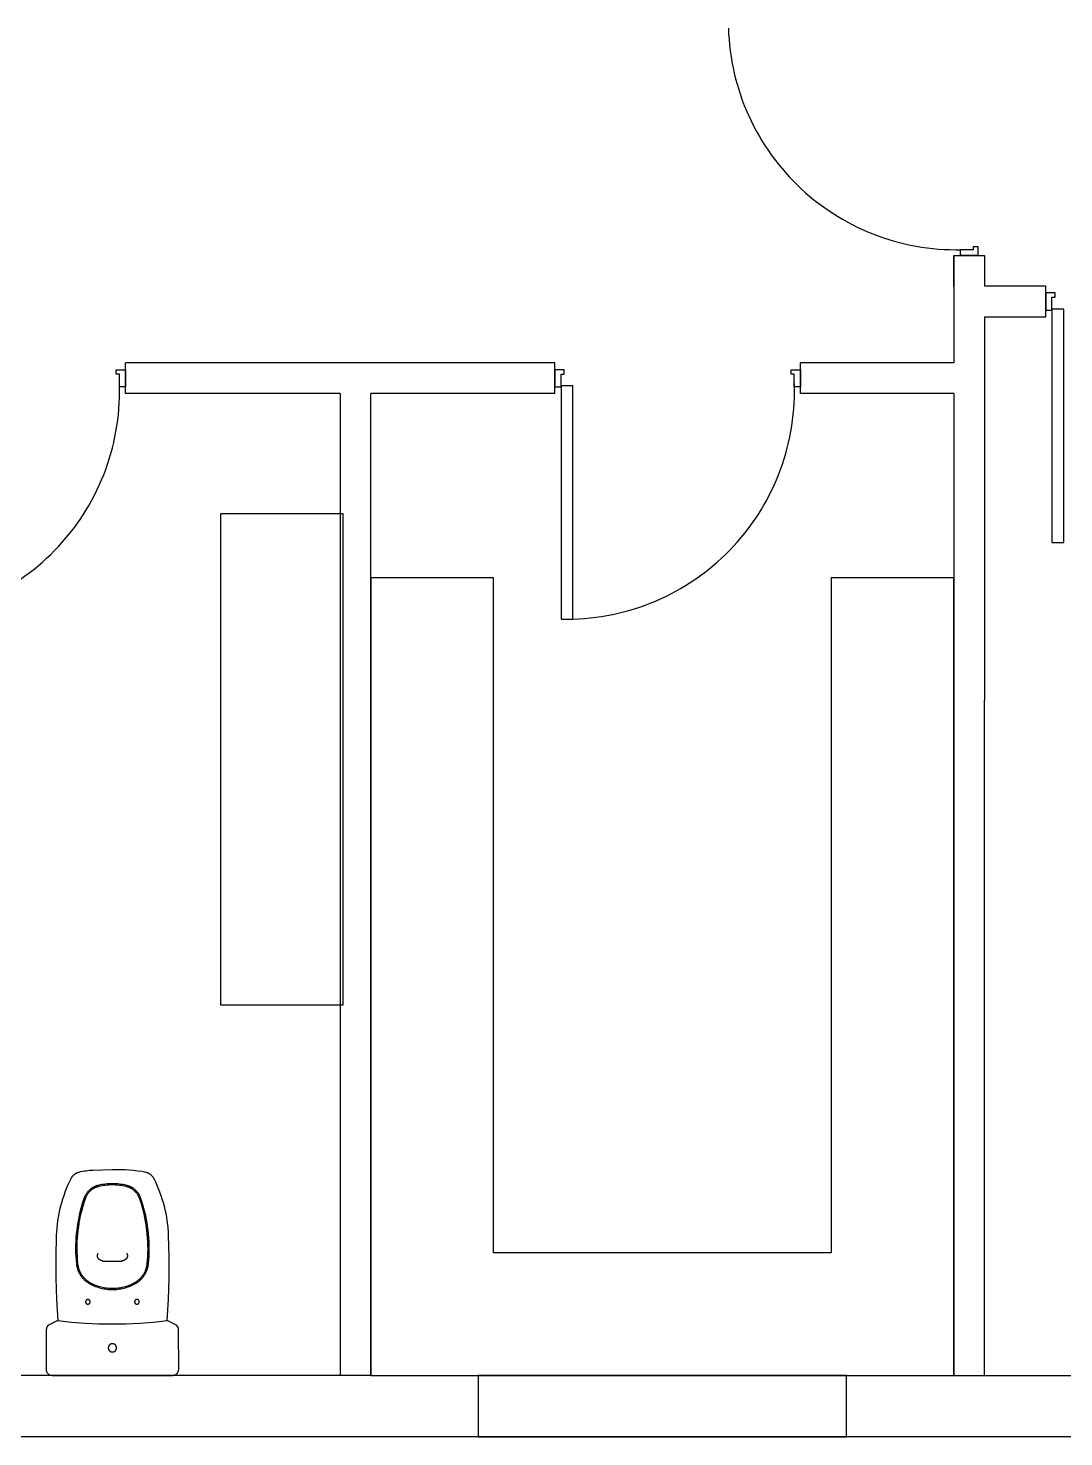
# Model space of a CAD drawing. Header units: centimetres. Extents: x 31418 to 49849, y -3781 to 3852.
# Drawn here: x 42004.9 to 42342.5, y 747.9 to 1207 of the extents above; entities that cross this region are included whole.
import ezdxf

# ---------------------------------------------------------------- set-up
doc = ezdxf.new("R2010")
doc.units = ezdxf.units.CM
doc.header["$LTSCALE"] = 100
doc.header["$MEASUREMENT"] = 0
doc.linetypes.add('ACAD_ISO03W100', pattern=[30, 12, -18])
for name, color, linetype in [('Artefactos', 21, 'Continuous'), ('Muebles', 11, 'Continuous'), ('MUROS', 5, 'Continuous'), ('PUERTA', 1, 'Continuous'), ('TABIQUE', 3, 'Continuous')]:
    doc.layers.add(name, color=color, linetype=linetype)

# ---------------------------------------------------------------- blocks, each defined once
blk = doc.blocks.new('WC')
at = {"layer": 'Artefactos'}
blk.add_lwpolyline([(30303.49, 971.13), (30290.64, 971.1, 0.291391), (30288.83, 969.95), (30287.63, 967.36), (30280.69, 967.77), (30273.74, 967.98), (30266.78, 968.01), (30259.83, 967.84), (30258.64, 967.77), (30257.45, 967.68), (30256.26, 967.55), (30255.07, 967.4), (30253.89, 967.21), (30252.71, 966.99), (30251.53, 966.74), (30250.36, 966.45), (30249.2, 966.14), (30248.05, 965.79), (30246.91, 965.41), (30245.78, 965.01), (30244.66, 964.57), (30243.56, 964.11), (30242.47, 963.62), (30241.4, 963.1), (30241.31, 963.05), (30241.22, 963), (30241.12, 962.94), (30241.03, 962.89), (30240.94, 962.83), (30240.85, 962.76), (30240.77, 962.7), (30240.68, 962.63), (30240.6, 962.56), (30240.51, 962.49), (30240.43, 962.42), (30240.36, 962.34), (30240.28, 962.26), (30240.2, 962.18), (30240.13, 962.09), (30240.06, 962.01), (30239.99, 961.92), (30239.93, 961.83), (30239.87, 961.74), (30239.81, 961.65), (30239.75, 961.55), (30239.7, 961.46), (30239.64, 961.36), (30239.59, 961.26), (30239.55, 961.17), (30239.51, 961.07), (30239.46, 960.97), (30239.43, 960.86), (30239.39, 960.76), (30239.36, 960.66), (30239.33, 960.56), (30239.31, 960.46), (30239.07, 959.1), (30238.88, 957.75), (30238.72, 956.38), (30238.6, 955.01), (30238.52, 953.64), (30238.47, 952.27), (30238.47, 950.89), (30238.49, 949.52), (30238.53, 946.4), (30238.64, 943.28), (30238.67, 942.68), (30238.72, 942.09), (30238.78, 941.5), (30238.86, 940.91), (30238.95, 940.33), (30239.06, 939.74), (30239.17, 939.16), (30239.31, 938.59), (30239.33, 938.48), (30239.36, 938.38), (30239.39, 938.28), (30239.43, 938.18), (30239.46, 938.08), (30239.51, 937.98), (30239.55, 937.88), (30239.59, 937.78), (30239.64, 937.68), (30239.7, 937.58), (30239.75, 937.49), (30239.81, 937.39), (30239.87, 937.3), (30239.93, 937.21), (30239.99, 937.12), (30240.06, 937.03), (30240.13, 936.95), (30240.2, 936.86), (30240.28, 936.78), (30240.36, 936.7), (30240.43, 936.63), (30240.51, 936.55), (30240.6, 936.48), (30240.68, 936.41), (30240.77, 936.34), (30240.85, 936.28), (30240.94, 936.22), (30241.03, 936.16), (30241.12, 936.1), (30241.22, 936.05), (30241.31, 935.99), (30241.4, 935.95), (30242.47, 935.43), (30243.56, 934.93), (30244.66, 934.47), (30245.78, 934.03), (30246.91, 933.63), (30248.05, 933.25), (30249.2, 932.91), (30250.36, 932.59), (30251.53, 932.31), (30252.71, 932.05), (30253.89, 931.83), (30255.07, 931.64), (30256.26, 931.49), (30257.45, 931.36), (30258.64, 931.27), (30259.83, 931.21), (30266.78, 931.04), (30273.74, 931.06), (30280.69, 931.27), (30287.63, 931.68), (30288.83, 929.1, 0.291391), (30290.64, 927.94), (30303.49, 927.91, 0.414826), (30305.49, 929.91), (30305.49, 969.13, 0.414826)], format="xyb", close=True, dxfattribs=at)
for points in [[(30287.63, 931.68), (30288.09, 936.13), (30288.43, 940.59), (30288.63, 945.05), (30288.69, 949.52), (30288.63, 953.99), (30288.43, 958.46), (30288.09, 962.92), (30287.63, 967.36)], [(30247.61, 940.33), (30248.76, 939.93), (30249.91, 939.57), (30251.07, 939.24), (30252.23, 938.94), (30253.41, 938.67), (30254.59, 938.43), (30255.78, 938.21), (30256.97, 938.03), (30258.17, 937.87), (30259.37, 937.74), (30260.58, 937.64), (30261.79, 937.57), (30263, 937.53), (30264.2, 937.52), (30265.41, 937.54), (30266.61, 937.59), (30267.81, 937.66), (30269.01, 937.77), (30269.26, 937.79), (30269.51, 937.83), (30269.76, 937.87), (30270.01, 937.93), (30270.26, 937.99), (30270.51, 938.05), (30270.76, 938.13), (30271.01, 938.21), (30271.25, 938.3), (30271.5, 938.4), (30271.74, 938.51), (30271.98, 938.62), (30272.21, 938.75), (30272.45, 938.88), (30272.67, 939.01), (30272.9, 939.16), (30273.11, 939.31), (30273.33, 939.47), (30273.54, 939.63), (30273.74, 939.8), (30273.94, 939.98), (30274.13, 940.16), (30274.31, 940.35), (30274.49, 940.54), (30274.66, 940.74), (30274.83, 940.94), (30274.99, 941.15), (30275.14, 941.36), (30275.28, 941.57), (30275.42, 941.78), (30275.55, 942), (30275.67, 942.22), (30275.88, 942.64), (30276.09, 943.07), (30276.28, 943.5), (30276.46, 943.94), (30276.62, 944.39), (30276.77, 944.84), (30276.91, 945.3), (30277.03, 945.76), (30277.14, 946.22), (30277.23, 946.69), (30277.31, 947.16), (30277.38, 947.63), (30277.43, 948.11), (30277.47, 948.58), (30277.49, 949.05), (30277.49, 949.52), (30277.49, 949.99), (30277.47, 950.46), (30277.43, 950.94), (30277.38, 951.41), (30277.31, 951.88), (30277.23, 952.35), (30277.14, 952.82), (30277.03, 953.28), (30276.91, 953.75), (30276.77, 954.2), (30276.62, 954.65), (30276.46, 955.1), (30276.28, 955.54), (30276.09, 955.98), (30275.88, 956.4), (30275.67, 956.82), (30275.55, 957.04), (30275.42, 957.26), (30275.28, 957.47), (30275.14, 957.69), (30274.99, 957.9), (30274.83, 958.1), (30274.66, 958.3), (30274.49, 958.5), (30274.31, 958.69), (30274.13, 958.88), (30273.94, 959.06), (30273.74, 959.24), (30273.54, 959.41), (30273.33, 959.57), (30273.11, 959.73), (30272.9, 959.88), (30272.67, 960.03), (30272.45, 960.16), (30272.21, 960.29), (30271.98, 960.42), (30271.74, 960.53), (30271.5, 960.64), (30271.25, 960.74), (30271.01, 960.83), (30270.76, 960.91), (30270.51, 960.99), (30270.26, 961.06), (30270.01, 961.12), (30269.76, 961.17), (30269.51, 961.21), (30269.26, 961.25), (30269.01, 961.28), (30267.81, 961.38), (30266.61, 961.46), (30265.41, 961.5), (30264.2, 961.52), (30263, 961.51), (30261.79, 961.47), (30260.58, 961.4), (30259.37, 961.3), (30258.17, 961.17), (30256.97, 961.01), (30255.78, 960.83), (30254.59, 960.61), (30253.41, 960.37), (30252.23, 960.1), (30251.07, 959.8), (30249.91, 959.47), (30248.76, 959.11), (30247.61, 958.72), (30247.43, 958.65), (30247.25, 958.57), (30247.08, 958.49), (30246.9, 958.4), (30246.72, 958.31), (30246.55, 958.21), (30246.38, 958.11), (30246.21, 958), (30246.05, 957.88), (30245.88, 957.76), (30245.73, 957.64), (30245.57, 957.5), (30245.42, 957.37), (30245.27, 957.23), (30245.13, 957.08), (30244.99, 956.93), (30244.86, 956.77), (30244.73, 956.61), (30244.61, 956.45), (30244.49, 956.28), (30244.38, 956.11), (30244.27, 955.94), (30244.17, 955.77), (30244.07, 955.59), (30243.98, 955.41), (30243.9, 955.23), (30243.82, 955.04), (30243.75, 954.86), (30243.69, 954.67), (30243.63, 954.48), (30243.58, 954.3), (30243.53, 954.11), (30243.4, 953.55), (30243.3, 952.98), (30243.2, 952.41), (30243.13, 951.83), (30243.07, 951.25), (30243.03, 950.68), (30243, 950.1), (30242.99, 949.52), (30243, 948.94), (30243.03, 948.37), (30243.07, 947.79), (30243.13, 947.21), (30243.2, 946.64), (30243.3, 946.06), (30243.4, 945.5), (30243.53, 944.93), (30243.58, 944.74), (30243.63, 944.56), (30243.69, 944.37), (30243.75, 944.19), (30243.82, 944), (30243.9, 943.82), (30243.98, 943.63), (30244.07, 943.45), (30244.17, 943.28), (30244.27, 943.1), (30244.38, 942.93), (30244.49, 942.76), (30244.61, 942.59), (30244.73, 942.43), (30244.86, 942.27), (30244.99, 942.11), (30245.13, 941.96), (30245.27, 941.82), (30245.42, 941.68), (30245.57, 941.54), (30245.73, 941.41), (30245.88, 941.28), (30246.05, 941.16), (30246.21, 941.04), (30246.38, 940.93), (30246.55, 940.83), (30246.72, 940.73), (30246.9, 940.64), (30247.08, 940.55), (30247.25, 940.47), (30247.43, 940.4), (30247.61, 940.33)], [(30250.03, 939.95), (30251.17, 939.63), (30252.33, 939.33), (30253.49, 939.06), (30254.66, 938.82), (30255.84, 938.61), (30257.03, 938.42), (30258.22, 938.27), (30259.41, 938.14), (30260.61, 938.04), (30261.81, 937.97), (30263, 937.93), (30264.2, 937.92), (30265.4, 937.94), (30266.59, 937.99), (30267.78, 938.06), (30268.97, 938.16), (30269.21, 938.19), (30269.45, 938.23), (30269.69, 938.27), (30269.92, 938.32), (30270.16, 938.37), (30270.4, 938.44), (30270.64, 938.51), (30270.87, 938.59), (30271.11, 938.68), (30271.34, 938.77), (30271.57, 938.87), (30271.8, 938.98), (30272.02, 939.1), (30272.24, 939.22), (30272.46, 939.35), (30272.67, 939.49), (30272.88, 939.64), (30273.09, 939.79), (30273.28, 939.94), (30273.48, 940.11), (30273.67, 940.27), (30273.85, 940.45), (30274.02, 940.63), (30274.19, 940.81), (30274.36, 941), (30274.52, 941.19), (30274.67, 941.39), (30274.81, 941.58), (30274.95, 941.79), (30275.08, 941.99), (30275.2, 942.2), (30275.31, 942.41), (30275.52, 942.82), (30275.72, 943.23), (30275.91, 943.66), (30276.08, 944.08), (30276.24, 944.52), (30276.39, 944.96), (30276.52, 945.41), (30276.64, 945.86), (30276.75, 946.31), (30276.84, 946.76), (30276.92, 947.22), (30276.98, 947.68), (30277.03, 948.14), (30277.07, 948.6), (30277.09, 949.06), (30277.09, 949.52), (30277.09, 949.98), (30277.07, 950.44), (30277.03, 950.9), (30276.98, 951.36), (30276.92, 951.82), (30276.84, 952.28), (30276.75, 952.73), (30276.64, 953.19), (30276.52, 953.64), (30276.39, 954.08), (30276.24, 954.52), (30276.08, 954.96), (30275.91, 955.39), (30275.72, 955.81), (30275.52, 956.23), (30275.31, 956.63), (30275.2, 956.84), (30275.08, 957.05), (30274.95, 957.26), (30274.81, 957.46), (30274.67, 957.66), (30274.52, 957.85), (30274.36, 958.04), (30274.19, 958.23), (30274.02, 958.42), (30273.85, 958.59), (30273.67, 958.77), (30273.48, 958.94), (30273.28, 959.1), (30273.09, 959.26), (30272.88, 959.41), (30272.67, 959.55), (30272.46, 959.69), (30272.24, 959.82), (30272.02, 959.94), (30271.8, 960.06), (30271.57, 960.17), (30271.34, 960.27), (30271.11, 960.37), (30270.87, 960.45), (30270.64, 960.53), (30270.4, 960.6), (30270.16, 960.67), (30269.92, 960.73), (30269.69, 960.78), (30269.45, 960.82), (30269.21, 960.85), (30268.97, 960.88), (30267.78, 960.98), (30266.59, 961.06), (30265.4, 961.1), (30264.2, 961.12), (30263, 961.11), (30261.81, 961.07), (30260.61, 961), (30259.41, 960.9), (30258.22, 960.77), (30257.03, 960.62), (30255.84, 960.43), (30254.66, 960.22), (30253.49, 959.98), (30252.33, 959.71), (30251.17, 959.41), (30250.03, 959.09)], [(30250.03, 959.09), (30248.88, 958.73), (30247.75, 958.34), (30247.58, 958.28), (30247.41, 958.2), (30247.25, 958.13), (30247.08, 958.05), (30246.92, 957.96), (30246.75, 957.87), (30246.59, 957.77), (30246.44, 957.67), (30246.28, 957.56), (30246.13, 957.45), (30245.98, 957.33), (30245.83, 957.2), (30245.69, 957.07), (30245.55, 956.94), (30245.42, 956.8), (30245.29, 956.66), (30245.16, 956.52), (30245.04, 956.37), (30244.93, 956.21), (30244.82, 956.06), (30244.71, 955.9), (30244.61, 955.74), (30244.52, 955.57), (30244.43, 955.41), (30244.35, 955.24), (30244.27, 955.07), (30244.19, 954.89), (30244.13, 954.72), (30244.07, 954.54), (30244.01, 954.37), (30243.96, 954.19), (30243.92, 954.02), (30243.8, 953.47), (30243.69, 952.91), (30243.6, 952.35), (30243.53, 951.78), (30243.47, 951.22), (30243.43, 950.65), (30243.4, 950.09), (30243.39, 949.52), (30243.4, 948.95), (30243.43, 948.39), (30243.47, 947.82), (30243.53, 947.26), (30243.6, 946.69), (30243.69, 946.13), (30243.8, 945.58), (30243.92, 945.02), (30243.96, 944.85), (30244.01, 944.67), (30244.07, 944.5), (30244.13, 944.32), (30244.19, 944.15), (30244.27, 943.98), (30244.35, 943.81), (30244.43, 943.64), (30244.52, 943.47), (30244.61, 943.31), (30244.71, 943.14), (30244.82, 942.98), (30244.93, 942.83), (30245.04, 942.67), (30245.16, 942.53), (30245.29, 942.38), (30245.42, 942.24), (30245.55, 942.1), (30245.69, 941.97), (30245.83, 941.84), (30245.98, 941.72), (30246.13, 941.6), (30246.28, 941.48), (30246.44, 941.38), (30246.59, 941.27), (30246.75, 941.17), (30246.92, 941.08), (30247.08, 940.99), (30247.25, 940.91), (30247.41, 940.84), (30247.58, 940.77), (30247.75, 940.7), (30248.88, 940.31), (30250.03, 939.95)], [(30265.76, 944.77), (30265.78, 944.75), (30265.81, 944.74), (30265.83, 944.72), (30265.85, 944.71), (30265.87, 944.69), (30265.9, 944.68), (30265.92, 944.67), (30265.95, 944.65), (30265.97, 944.64), (30266, 944.63), (30266.02, 944.62), (30266.05, 944.61), (30266.08, 944.6), (30266.11, 944.59), (30266.13, 944.58), (30266.16, 944.57), (30266.19, 944.56), (30266.22, 944.55), (30266.25, 944.55), (30266.28, 944.54), (30266.31, 944.54), (30266.34, 944.53), (30266.37, 944.53), (30266.4, 944.53), (30266.43, 944.52), (30266.46, 944.52), (30266.49, 944.52), (30266.52, 944.52), (30266.55, 944.52), (30266.58, 944.52), (30266.61, 944.53), (30266.64, 944.53), (30266.67, 944.53), (30266.7, 944.54), (30266.73, 944.55), (30266.76, 944.55), (30266.79, 944.56), (30266.82, 944.57), (30266.85, 944.58), (30266.88, 944.59), (30266.91, 944.6), (30266.94, 944.61), (30266.97, 944.62), (30266.99, 944.63), (30267.02, 944.64), (30267.05, 944.66), (30267.08, 944.67), (30267.1, 944.69), (30267.13, 944.7), (30267.15, 944.72), (30267.18, 944.73), (30267.2, 944.75), (30267.22, 944.77), (30267.24, 944.78), (30267.27, 944.8), (30267.29, 944.82), (30267.31, 944.84), (30267.33, 944.86), (30267.35, 944.88), (30267.37, 944.9), (30267.39, 944.92), (30267.4, 944.94), (30267.42, 944.96), (30267.44, 944.98), (30267.49, 945.04), (30267.54, 945.11), (30267.58, 945.18), (30267.63, 945.25), (30267.68, 945.32), (30267.72, 945.39), (30267.76, 945.46), (30267.8, 945.53), (30267.84, 945.6), (30267.88, 945.68), (30267.92, 945.75), (30267.95, 945.83), (30267.98, 945.91), (30268.02, 945.99), (30268.05, 946.06), (30268.07, 946.14), (30268.1, 946.22), (30268.13, 946.3), (30268.15, 946.38), (30268.17, 946.47), (30268.19, 946.55), (30268.21, 946.63), (30268.23, 946.71), (30268.24, 946.79), (30268.25, 946.88), (30268.26, 946.96), (30268.27, 947.04), (30268.28, 947.12), (30268.29, 947.21), (30268.29, 947.29), (30268.29, 947.37), (30268.29, 947.45), (30268.29, 949.52), (30268.29, 951.59), (30268.29, 951.67), (30268.29, 951.75), (30268.29, 951.84), (30268.28, 951.92), (30268.27, 952), (30268.26, 952.08), (30268.25, 952.17), (30268.24, 952.25), (30268.23, 952.33), (30268.21, 952.41), (30268.19, 952.49), (30268.17, 952.58), (30268.15, 952.66), (30268.13, 952.74), (30268.1, 952.82), (30268.07, 952.9), (30268.05, 952.98), (30268.02, 953.06), (30267.98, 953.13), (30267.95, 953.21), (30267.92, 953.29), (30267.88, 953.36), (30267.84, 953.44), (30267.8, 953.51), (30267.76, 953.58), (30267.72, 953.66), (30267.68, 953.73), (30267.63, 953.8), (30267.58, 953.87), (30267.54, 953.93), (30267.49, 954), (30267.44, 954.06), (30267.42, 954.08), (30267.4, 954.1), (30267.39, 954.12), (30267.37, 954.14), (30267.35, 954.16), (30267.33, 954.18), (30267.31, 954.2), (30267.29, 954.22), (30267.27, 954.24), (30267.24, 954.26), (30267.22, 954.28), (30267.2, 954.29), (30267.18, 954.31), (30267.15, 954.33), (30267.13, 954.34), (30267.1, 954.36), (30267.08, 954.37), (30267.05, 954.39), (30267.02, 954.4), (30266.99, 954.41), (30266.97, 954.42), (30266.94, 954.44), (30266.91, 954.45), (30266.88, 954.46), (30266.85, 954.47), (30266.82, 954.48), (30266.79, 954.48), (30266.76, 954.49), (30266.73, 954.5), (30266.7, 954.5), (30266.67, 954.51), (30266.64, 954.51), (30266.61, 954.52), (30266.58, 954.52), (30266.55, 954.52), (30266.52, 954.52), (30266.49, 954.52), (30266.46, 954.52), (30266.43, 954.52), (30266.4, 954.52), (30266.37, 954.51), (30266.34, 954.51), (30266.31, 954.51), (30266.28, 954.5), (30266.25, 954.5), (30266.22, 954.49), (30266.19, 954.48), (30266.16, 954.47), (30266.13, 954.47), (30266.11, 954.46), (30266.08, 954.45), (30266.05, 954.44), (30266.02, 954.43), (30266, 954.41), (30265.97, 954.4), (30265.95, 954.39), (30265.92, 954.38), (30265.9, 954.36), (30265.87, 954.35), (30265.85, 954.33), (30265.83, 954.32), (30265.81, 954.3), (30265.78, 954.29), (30265.76, 954.27)]]:
    blk.add_lwpolyline(points, dxfattribs=at)
for points in [[(30281.49, 958.27), (30281.48, 958.27), (30281.46, 958.27), (30281.44, 958.27), (30281.43, 958.27), (30281.41, 958.27), (30281.39, 958.26), (30281.38, 958.26), (30281.36, 958.26), (30281.34, 958.26), (30281.32, 958.25), (30281.31, 958.25), (30281.29, 958.24), (30281.27, 958.24), (30281.25, 958.23), (30281.24, 958.23), (30281.22, 958.22), (30281.2, 958.21), (30281.18, 958.2), (30281.17, 958.2), (30281.15, 958.19), (30281.13, 958.18), (30281.12, 958.17), (30281.1, 958.16), (30281.08, 958.15), (30281.07, 958.14), (30281.05, 958.13), (30281.04, 958.12), (30281.02, 958.1), (30281.01, 958.09), (30280.99, 958.08), (30280.98, 958.07), (30280.96, 958.05), (30280.95, 958.04), (30280.94, 958.02), (30280.93, 958.01), (30280.91, 957.99), (30280.9, 957.98), (30280.89, 957.96), (30280.88, 957.95), (30280.87, 957.93), (30280.86, 957.92), (30280.85, 957.9), (30280.84, 957.88), (30280.83, 957.87), (30280.82, 957.85), (30280.81, 957.83), (30280.8, 957.81), (30280.8, 957.8), (30280.79, 957.78), (30280.78, 957.76), (30280.78, 957.75), (30280.77, 957.73), (30280.77, 957.71), (30280.76, 957.69), (30280.76, 957.68), (30280.76, 957.66), (30280.75, 957.64), (30280.75, 957.62), (30280.75, 957.61), (30280.75, 957.59), (30280.75, 957.57), (30280.75, 957.55), (30280.75, 957.54), (30280.74, 957.52), (30280.75, 957.5), (30280.75, 957.49), (30280.75, 957.47), (30280.75, 957.45), (30280.75, 957.44), (30280.75, 957.42), (30280.75, 957.4), (30280.76, 957.38), (30280.76, 957.37), (30280.76, 957.35), (30280.77, 957.33), (30280.77, 957.31), (30280.78, 957.3), (30280.78, 957.28), (30280.79, 957.26), (30280.8, 957.25), (30280.8, 957.23), (30280.81, 957.21), (30280.82, 957.19), (30280.83, 957.18), (30280.84, 957.16), (30280.85, 957.14), (30280.86, 957.13), (30280.87, 957.11), (30280.88, 957.09), (30280.89, 957.08), (30280.9, 957.06), (30280.91, 957.05), (30280.93, 957.03), (30280.94, 957.02), (30280.95, 957), (30280.96, 956.99), (30280.98, 956.98), (30280.99, 956.96), (30281.01, 956.95), (30281.02, 956.94), (30281.04, 956.93), (30281.05, 956.92), (30281.07, 956.9), (30281.08, 956.89), (30281.1, 956.88), (30281.12, 956.87), (30281.13, 956.86), (30281.15, 956.85), (30281.17, 956.85), (30281.18, 956.84), (30281.2, 956.83), (30281.22, 956.82), (30281.24, 956.82), (30281.25, 956.81), (30281.27, 956.81), (30281.29, 956.8), (30281.31, 956.8), (30281.32, 956.79), (30281.34, 956.79), (30281.36, 956.78), (30281.38, 956.78), (30281.39, 956.78), (30281.41, 956.78), (30281.43, 956.77), (30281.44, 956.77), (30281.46, 956.77), (30281.48, 956.77), (30281.49, 956.77), (30281.51, 956.77), (30281.53, 956.77), (30281.55, 956.77), (30281.56, 956.77), (30281.58, 956.78), (30281.6, 956.78), (30281.61, 956.78), (30281.63, 956.78), (30281.65, 956.79), (30281.67, 956.79), (30281.68, 956.8), (30281.7, 956.8), (30281.72, 956.81), (30281.74, 956.81), (30281.75, 956.82), (30281.77, 956.82), (30281.79, 956.83), (30281.81, 956.84), (30281.82, 956.85), (30281.84, 956.85), (30281.86, 956.86), (30281.87, 956.87), (30281.89, 956.88), (30281.91, 956.89), (30281.92, 956.9), (30281.94, 956.92), (30281.95, 956.93), (30281.97, 956.94), (30281.98, 956.95), (30282, 956.96), (30282.01, 956.98), (30282.03, 956.99), (30282.04, 957), (30282.05, 957.02), (30282.06, 957.03), (30282.08, 957.05), (30282.09, 957.06), (30282.1, 957.08), (30282.11, 957.09), (30282.12, 957.11), (30282.13, 957.13), (30282.14, 957.14), (30282.15, 957.16), (30282.16, 957.18), (30282.17, 957.19), (30282.18, 957.21), (30282.19, 957.23), (30282.19, 957.25), (30282.2, 957.26), (30282.21, 957.28), (30282.21, 957.3), (30282.22, 957.31), (30282.22, 957.33), (30282.23, 957.35), (30282.23, 957.37), (30282.23, 957.38), (30282.24, 957.4), (30282.24, 957.42), (30282.24, 957.44), (30282.24, 957.45), (30282.24, 957.47), (30282.24, 957.49), (30282.24, 957.5), (30282.24, 957.52), (30282.24, 957.54), (30282.24, 957.55), (30282.24, 957.57), (30282.24, 957.59), (30282.24, 957.61), (30282.24, 957.62), (30282.24, 957.64), (30282.23, 957.66), (30282.23, 957.68), (30282.23, 957.69), (30282.22, 957.71), (30282.22, 957.73), (30282.21, 957.75), (30282.21, 957.76), (30282.2, 957.78), (30282.19, 957.8), (30282.19, 957.81), (30282.18, 957.83), (30282.17, 957.85), (30282.16, 957.87), (30282.15, 957.88), (30282.14, 957.9), (30282.13, 957.92), (30282.12, 957.93), (30282.11, 957.95), (30282.1, 957.96), (30282.09, 957.98), (30282.08, 957.99), (30282.06, 958.01), (30282.05, 958.02), (30282.04, 958.04), (30282.03, 958.05), (30282.01, 958.07), (30282, 958.08), (30281.98, 958.09), (30281.97, 958.1), (30281.95, 958.12), (30281.94, 958.13), (30281.92, 958.14), (30281.91, 958.15), (30281.89, 958.16), (30281.87, 958.17), (30281.86, 958.18), (30281.84, 958.19), (30281.82, 958.2), (30281.81, 958.2), (30281.79, 958.21), (30281.77, 958.22), (30281.75, 958.23), (30281.74, 958.23), (30281.72, 958.24), (30281.7, 958.24), (30281.68, 958.25), (30281.67, 958.25), (30281.65, 958.26), (30281.63, 958.26), (30281.61, 958.26), (30281.6, 958.26), (30281.58, 958.27), (30281.56, 958.27), (30281.55, 958.27), (30281.53, 958.27), (30281.51, 958.27)], [(30296.49, 950.87), (30296.46, 950.87), (30296.43, 950.87), (30296.4, 950.87), (30296.37, 950.87), (30296.34, 950.86), (30296.31, 950.86), (30296.28, 950.85), (30296.25, 950.85), (30296.22, 950.84), (30296.19, 950.84), (30296.15, 950.83), (30296.12, 950.82), (30296.09, 950.81), (30296.06, 950.8), (30296.03, 950.79), (30296, 950.78), (30295.97, 950.76), (30295.94, 950.75), (30295.91, 950.74), (30295.87, 950.72), (30295.84, 950.7), (30295.81, 950.69), (30295.79, 950.67), (30295.76, 950.65), (30295.73, 950.63), (30295.7, 950.61), (30295.67, 950.59), (30295.64, 950.57), (30295.62, 950.55), (30295.59, 950.52), (30295.57, 950.5), (30295.54, 950.48), (30295.52, 950.45), (30295.49, 950.43), (30295.47, 950.4), (30295.45, 950.37), (30295.43, 950.34), (30295.4, 950.32), (30295.38, 950.29), (30295.36, 950.26), (30295.35, 950.23), (30295.33, 950.2), (30295.31, 950.17), (30295.3, 950.14), (30295.28, 950.11), (30295.27, 950.08), (30295.25, 950.05), (30295.24, 950.02), (30295.23, 949.99), (30295.22, 949.96), (30295.21, 949.92), (30295.2, 949.89), (30295.19, 949.86), (30295.18, 949.83), (30295.17, 949.8), (30295.17, 949.77), (30295.16, 949.74), (30295.16, 949.7), (30295.15, 949.67), (30295.15, 949.64), (30295.15, 949.61), (30295.15, 949.58), (30295.15, 949.55), (30295.14, 949.52), (30295.15, 949.49), (30295.15, 949.46), (30295.15, 949.43), (30295.15, 949.4), (30295.15, 949.37), (30295.16, 949.34), (30295.16, 949.31), (30295.17, 949.28), (30295.17, 949.24), (30295.18, 949.21), (30295.19, 949.18), (30295.2, 949.15), (30295.21, 949.12), (30295.22, 949.09), (30295.23, 949.06), (30295.24, 949.02), (30295.25, 948.99), (30295.27, 948.96), (30295.28, 948.93), (30295.3, 948.9), (30295.31, 948.87), (30295.33, 948.84), (30295.35, 948.81), (30295.36, 948.78), (30295.38, 948.75), (30295.4, 948.73), (30295.43, 948.7), (30295.45, 948.67), (30295.47, 948.64), (30295.49, 948.62), (30295.52, 948.59), (30295.54, 948.57), (30295.57, 948.54), (30295.59, 948.52), (30295.62, 948.5), (30295.64, 948.47), (30295.67, 948.45), (30295.7, 948.43), (30295.73, 948.41), (30295.76, 948.39), (30295.79, 948.37), (30295.81, 948.35), (30295.84, 948.34), (30295.87, 948.32), (30295.91, 948.31), (30295.94, 948.29), (30295.97, 948.28), (30296, 948.27), (30296.03, 948.25), (30296.06, 948.24), (30296.09, 948.23), (30296.12, 948.22), (30296.15, 948.21), (30296.19, 948.21), (30296.22, 948.2), (30296.25, 948.19), (30296.28, 948.19), (30296.31, 948.18), (30296.34, 948.18), (30296.37, 948.18), (30296.4, 948.17), (30296.43, 948.17), (30296.46, 948.17), (30296.49, 948.17), (30296.52, 948.17), (30296.56, 948.17), (30296.59, 948.17), (30296.62, 948.18), (30296.65, 948.18), (30296.68, 948.18), (30296.71, 948.19), (30296.74, 948.19), (30296.77, 948.2), (30296.8, 948.21), (30296.83, 948.21), (30296.87, 948.22), (30296.9, 948.23), (30296.93, 948.24), (30296.96, 948.25), (30296.99, 948.27), (30297.02, 948.28), (30297.05, 948.29), (30297.08, 948.31), (30297.11, 948.32), (30297.15, 948.34), (30297.17, 948.35), (30297.2, 948.37), (30297.23, 948.39), (30297.26, 948.41), (30297.29, 948.43), (30297.32, 948.45), (30297.35, 948.47), (30297.37, 948.5), (30297.4, 948.52), (30297.42, 948.54), (30297.45, 948.57), (30297.47, 948.59), (30297.5, 948.62), (30297.52, 948.64), (30297.54, 948.67), (30297.56, 948.7), (30297.59, 948.73), (30297.61, 948.75), (30297.62, 948.78), (30297.64, 948.81), (30297.66, 948.84), (30297.68, 948.87), (30297.69, 948.9), (30297.71, 948.93), (30297.72, 948.96), (30297.74, 948.99), (30297.75, 949.02), (30297.76, 949.06), (30297.77, 949.09), (30297.78, 949.12), (30297.79, 949.15), (30297.8, 949.18), (30297.81, 949.21), (30297.82, 949.24), (30297.82, 949.28), (30297.83, 949.31), (30297.83, 949.34), (30297.84, 949.37), (30297.84, 949.4), (30297.84, 949.43), (30297.84, 949.46), (30297.84, 949.49), (30297.84, 949.52), (30297.84, 949.55), (30297.84, 949.58), (30297.84, 949.61), (30297.84, 949.64), (30297.84, 949.67), (30297.83, 949.7), (30297.83, 949.74), (30297.82, 949.77), (30297.82, 949.8), (30297.81, 949.83), (30297.8, 949.86), (30297.79, 949.89), (30297.78, 949.92), (30297.77, 949.96), (30297.76, 949.99), (30297.75, 950.02), (30297.74, 950.05), (30297.72, 950.08), (30297.71, 950.11), (30297.69, 950.14), (30297.68, 950.17), (30297.66, 950.2), (30297.64, 950.23), (30297.62, 950.26), (30297.61, 950.29), (30297.59, 950.32), (30297.56, 950.34), (30297.54, 950.37), (30297.52, 950.4), (30297.5, 950.43), (30297.47, 950.45), (30297.45, 950.48), (30297.42, 950.5), (30297.4, 950.52), (30297.37, 950.55), (30297.35, 950.57), (30297.32, 950.59), (30297.29, 950.61), (30297.26, 950.63), (30297.23, 950.65), (30297.2, 950.67), (30297.17, 950.69), (30297.15, 950.7), (30297.11, 950.72), (30297.08, 950.74), (30297.05, 950.75), (30297.02, 950.76), (30296.99, 950.78), (30296.96, 950.79), (30296.93, 950.8), (30296.9, 950.81), (30296.87, 950.82), (30296.83, 950.83), (30296.8, 950.84), (30296.77, 950.84), (30296.74, 950.85), (30296.71, 950.85), (30296.68, 950.86), (30296.65, 950.86), (30296.62, 950.87), (30296.59, 950.87), (30296.56, 950.87), (30296.52, 950.87)], [(30281.49, 942.27), (30281.48, 942.27), (30281.46, 942.27), (30281.44, 942.27), (30281.43, 942.27), (30281.41, 942.27), (30281.39, 942.26), (30281.38, 942.26), (30281.36, 942.26), (30281.34, 942.26), (30281.32, 942.25), (30281.31, 942.25), (30281.29, 942.24), (30281.27, 942.24), (30281.25, 942.23), (30281.24, 942.23), (30281.22, 942.22), (30281.2, 942.21), (30281.18, 942.2), (30281.17, 942.2), (30281.15, 942.19), (30281.13, 942.18), (30281.12, 942.17), (30281.1, 942.16), (30281.08, 942.15), (30281.07, 942.14), (30281.05, 942.13), (30281.04, 942.12), (30281.02, 942.1), (30281.01, 942.09), (30280.99, 942.08), (30280.98, 942.07), (30280.96, 942.05), (30280.95, 942.04), (30280.94, 942.02), (30280.93, 942.01), (30280.91, 941.99), (30280.9, 941.98), (30280.89, 941.96), (30280.88, 941.95), (30280.87, 941.93), (30280.86, 941.92), (30280.85, 941.9), (30280.84, 941.88), (30280.83, 941.87), (30280.82, 941.85), (30280.81, 941.83), (30280.8, 941.81), (30280.8, 941.8), (30280.79, 941.78), (30280.78, 941.76), (30280.78, 941.75), (30280.77, 941.73), (30280.77, 941.71), (30280.76, 941.69), (30280.76, 941.68), (30280.76, 941.66), (30280.75, 941.64), (30280.75, 941.62), (30280.75, 941.61), (30280.75, 941.59), (30280.75, 941.57), (30280.75, 941.55), (30280.75, 941.54), (30280.74, 941.52), (30280.75, 941.5), (30280.75, 941.49), (30280.75, 941.47), (30280.75, 941.45), (30280.75, 941.44), (30280.75, 941.42), (30280.75, 941.4), (30280.76, 941.38), (30280.76, 941.37), (30280.76, 941.35), (30280.77, 941.33), (30280.77, 941.31), (30280.78, 941.3), (30280.78, 941.28), (30280.79, 941.26), (30280.8, 941.25), (30280.8, 941.23), (30280.81, 941.21), (30280.82, 941.19), (30280.83, 941.18), (30280.84, 941.16), (30280.85, 941.14), (30280.86, 941.13), (30280.87, 941.11), (30280.88, 941.09), (30280.89, 941.08), (30280.9, 941.06), (30280.91, 941.05), (30280.93, 941.03), (30280.94, 941.02), (30280.95, 941), (30280.96, 940.99), (30280.98, 940.98), (30280.99, 940.96), (30281.01, 940.95), (30281.02, 940.94), (30281.04, 940.93), (30281.05, 940.92), (30281.07, 940.9), (30281.08, 940.89), (30281.1, 940.88), (30281.12, 940.87), (30281.13, 940.86), (30281.15, 940.85), (30281.17, 940.85), (30281.18, 940.84), (30281.2, 940.83), (30281.22, 940.82), (30281.24, 940.82), (30281.25, 940.81), (30281.27, 940.81), (30281.29, 940.8), (30281.31, 940.8), (30281.32, 940.79), (30281.34, 940.79), (30281.36, 940.78), (30281.38, 940.78), (30281.39, 940.78), (30281.41, 940.78), (30281.43, 940.77), (30281.44, 940.77), (30281.46, 940.77), (30281.48, 940.77), (30281.49, 940.77), (30281.51, 940.77), (30281.53, 940.77), (30281.55, 940.77), (30281.56, 940.77), (30281.58, 940.78), (30281.6, 940.78), (30281.61, 940.78), (30281.63, 940.78), (30281.65, 940.79), (30281.67, 940.79), (30281.68, 940.8), (30281.7, 940.8), (30281.72, 940.81), (30281.74, 940.81), (30281.75, 940.82), (30281.77, 940.82), (30281.79, 940.83), (30281.81, 940.84), (30281.82, 940.85), (30281.84, 940.85), (30281.86, 940.86), (30281.87, 940.87), (30281.89, 940.88), (30281.91, 940.89), (30281.92, 940.9), (30281.94, 940.92), (30281.95, 940.93), (30281.97, 940.94), (30281.98, 940.95), (30282, 940.96), (30282.01, 940.98), (30282.03, 940.99), (30282.04, 941), (30282.05, 941.02), (30282.06, 941.03), (30282.08, 941.05), (30282.09, 941.06), (30282.1, 941.08), (30282.11, 941.09), (30282.12, 941.11), (30282.13, 941.13), (30282.14, 941.14), (30282.15, 941.16), (30282.16, 941.18), (30282.17, 941.19), (30282.18, 941.21), (30282.19, 941.23), (30282.19, 941.25), (30282.2, 941.26), (30282.21, 941.28), (30282.21, 941.3), (30282.22, 941.31), (30282.22, 941.33), (30282.23, 941.35), (30282.23, 941.37), (30282.23, 941.38), (30282.24, 941.4), (30282.24, 941.42), (30282.24, 941.44), (30282.24, 941.45), (30282.24, 941.47), (30282.24, 941.49), (30282.24, 941.5), (30282.24, 941.52), (30282.24, 941.54), (30282.24, 941.55), (30282.24, 941.57), (30282.24, 941.59), (30282.24, 941.61), (30282.24, 941.62), (30282.24, 941.64), (30282.23, 941.66), (30282.23, 941.68), (30282.23, 941.69), (30282.22, 941.71), (30282.22, 941.73), (30282.21, 941.75), (30282.21, 941.76), (30282.2, 941.78), (30282.19, 941.8), (30282.19, 941.81), (30282.18, 941.83), (30282.17, 941.85), (30282.16, 941.87), (30282.15, 941.88), (30282.14, 941.9), (30282.13, 941.92), (30282.12, 941.93), (30282.11, 941.95), (30282.1, 941.96), (30282.09, 941.98), (30282.08, 941.99), (30282.06, 942.01), (30282.05, 942.02), (30282.04, 942.04), (30282.03, 942.05), (30282.01, 942.07), (30282, 942.08), (30281.98, 942.09), (30281.97, 942.1), (30281.95, 942.12), (30281.94, 942.13), (30281.92, 942.14), (30281.91, 942.15), (30281.89, 942.16), (30281.87, 942.17), (30281.86, 942.18), (30281.84, 942.19), (30281.82, 942.2), (30281.81, 942.2), (30281.79, 942.21), (30281.77, 942.22), (30281.75, 942.23), (30281.74, 942.23), (30281.72, 942.24), (30281.7, 942.24), (30281.68, 942.25), (30281.67, 942.25), (30281.65, 942.26), (30281.63, 942.26), (30281.61, 942.26), (30281.6, 942.26), (30281.58, 942.27), (30281.56, 942.27), (30281.55, 942.27), (30281.53, 942.27), (30281.51, 942.27)]]:
    blk.add_lwpolyline(points, close=True, dxfattribs=at)

msp = doc.modelspace()

# ---------------------------------------------------------------- linework, layer by layer
at = {"linetype": 'ACAD_ISO03W100', "ltscale": 5}
for centre, start, end in [((42307.49, 1209.18), 181.6754, 272.6349), ((41960.31, 1088.76), 271.6754, 2.6349), ((42180.31, 1088.76), 271.6754, 2.6349)]:
    msp.add_arc(centre, 74.38, start, end, dxfattribs=at)
at = {"layer": 'Muebles'}
for p, q in [((42151.61, 767.89), (42151.61, 747.89)), ((42271.61, 767.89), (42151.61, 767.89)), ((42271.61, 747.89), (42271.61, 767.89)), ((42151.61, 747.89), (42271.61, 747.89))]:
    msp.add_line(p, q, dxfattribs=at)
for points in [[(42107.55, 1048.67), (42067.55, 1048.67), (42067.55, 888.67), (42107.55, 888.67), (42107.55, 1048.67)], [(42156.61, 1027.89), (42116.61, 1027.89), (42116.61, 807.89)], [(42156.61, 807.89), (42156.61, 1027.89)], [(42306.61, 1027.89), (42266.61, 1027.89), (42266.61, 807.89)], [(42306.61, 807.89), (42306.61, 1027.89)], [(42116.61, 807.89), (42116.61, 767.89), (42306.61, 767.89)], [(42266.61, 807.89), (42156.61, 807.89)], [(42306.61, 767.89), (42306.61, 807.89)]]:
    msp.add_lwpolyline(points, dxfattribs=at)
at = {"layer": 'MUROS', "color": 3}
for p, q in [((42316.61, 1132.89), (42316.61, 1122.89)), ((42336.61, 1122.89), (42316.61, 1122.89)), ((42316.61, 1112.89), (42316.61, 987.89)), ((42106.61, 1087.89), (42036.61, 1087.89)), ((42176.61, 1087.89), (42116.61, 1087.89)), ((42116.61, 767.89), (42116.61, 1087.89)), ((42306.61, 1087.89), (42256.61, 1087.89)), ((42316.61, 767.89), (42316.61, 987.89))]:
    msp.add_line(p, q, dxfattribs=at)
at = {"layer": 'MUROS'}
for p, q in [((42116.61, 767.89), (41766.61, 767.89)), ((42116.61, 767.89), (42316.61, 767.89)), ((42316.61, 767.89), (42966.61, 767.89))]:
    msp.add_line(p, q, dxfattribs=at)
at = {"layer": 'MUROS', "color": 5}
msp.add_line((43716.61, 747.89), (41746.61, 747.89), dxfattribs=at)
at = {"layer": 'PUERTA'}
for points in [[(42314.42, 1135.89), (42314.42, 1132.89), (42308.8, 1132.89), (42308.8, 1134.89), (42313.01, 1134.89), (42313.01, 1135.89)], [(42339.61, 1120.7), (42336.61, 1120.7), (42336.61, 1115.07), (42338.61, 1115.07), (42338.61, 1119.29), (42339.61, 1119.29)], [(42342.48, 1039.42), (42342.48, 1115.42), (42338.61, 1115.42), (42338.61, 1039.42)], [(42033.61, 1095.7), (42036.61, 1095.7), (42036.61, 1090.07), (42034.61, 1090.07), (42034.61, 1094.29), (42033.61, 1094.29)], [(42179.61, 1095.7), (42176.61, 1095.7), (42176.61, 1090.07), (42178.61, 1090.07), (42178.61, 1094.29), (42179.61, 1094.29)], [(42253.61, 1095.7), (42256.61, 1095.7), (42256.61, 1090.07), (42254.61, 1090.07), (42254.61, 1094.29), (42253.61, 1094.29)], [(42182.48, 1014.42), (42182.48, 1090.42), (42178.61, 1090.42), (42178.61, 1014.42)]]:
    msp.add_lwpolyline(points, close=True, dxfattribs=at)
at = {"layer": 'TABIQUE'}
for p, q in [((42306.61, 1132.89), (42306.61, 1097.89)), ((42306.61, 1122.89), (42306.61, 1132.89)), ((42306.61, 1132.89), (42316.61, 1132.89)), ((42336.61, 1112.89), (42336.61, 1122.89)), ((42316.61, 1112.89), (42336.61, 1112.89)), ((42176.61, 1097.89), (42036.61, 1097.89)), ((42036.61, 1087.89), (42036.61, 1097.89)), ((42176.61, 1087.89), (42176.61, 1097.89)), ((42306.61, 1097.89), (42256.61, 1097.89)), ((42256.61, 1087.89), (42256.61, 1097.89)), ((42106.61, 1087.89), (42036.61, 1087.89)), ((42106.61, 1087.89), (42106.61, 767.89)), ((42306.61, 1087.89), (42256.61, 1087.89)), ((42306.61, 1087.89), (42306.61, 767.89)), ((42306.61, 767.89), (42306.61, 777.89))]:
    msp.add_line(p, q, dxfattribs=at)

# ---------------------------------------------------------------- block references
at = {"layer": 'Artefactos', "rotation": 270}
msp.add_blockref('WC', (41082.83, 31073.38), dxfattribs=at)

doc.saveas('drawing.dxf')
